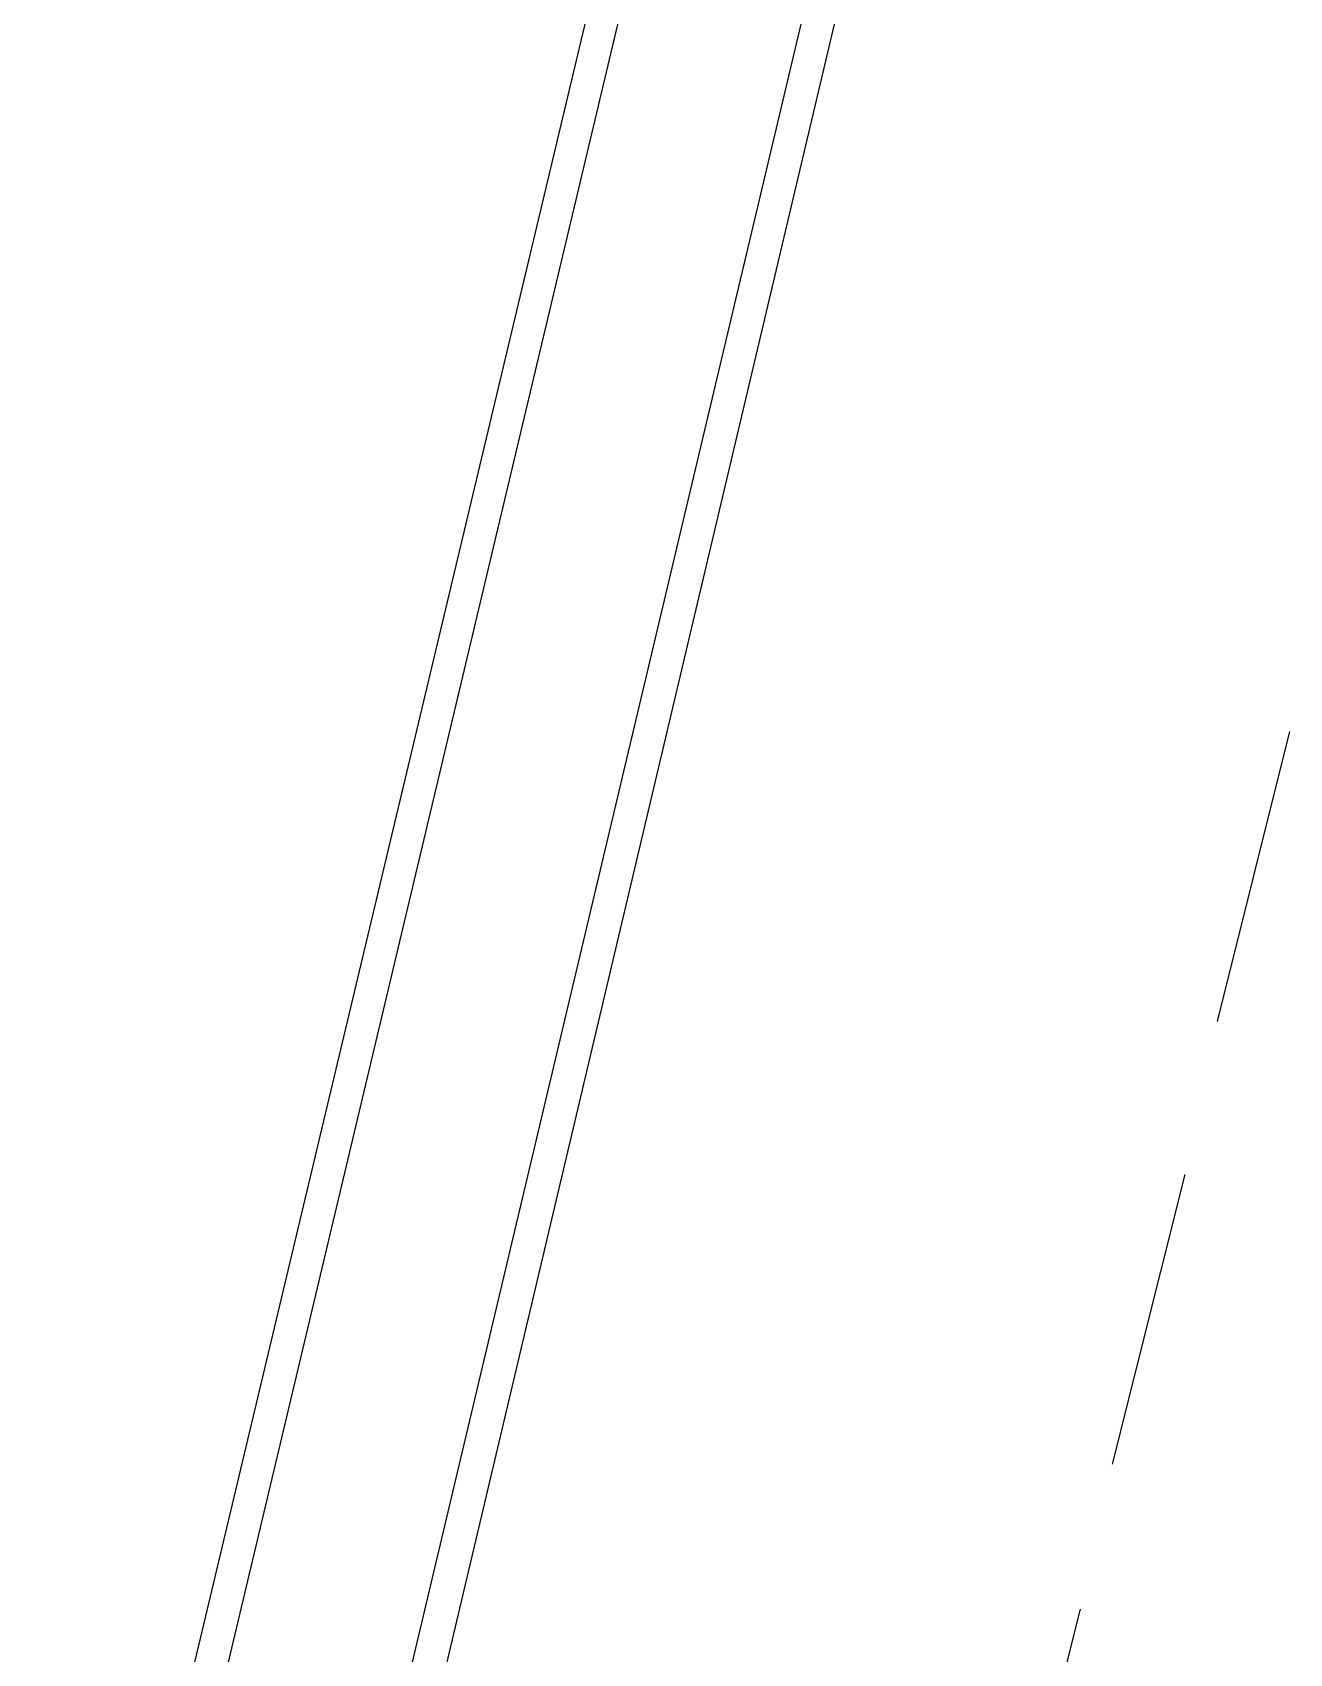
# Model space of a CAD drawing. Header units: feet. Extents: x -84 to 198, y -22 to 181.
# Drawn here: x 84.213 to 86.293, y 149.158 to 151.842 of the extents above; entities that cross this region are included whole.
import ezdxf

# ---------------------------------------------------------------- set-up
doc = ezdxf.new("R2010")
doc.units = ezdxf.units.FT
doc.layers.add('A-LINEA', color=7, linetype='CONTINUOUS')

msp = doc.modelspace()

# ---------------------------------------------------------------- linework, layer by layer
at = {"layer": 'A-LINEA'}
for p, q in [((85.48, 153.3378), (84.2133, 148.0178)), ((85.5333, 153.3378), (84.2667, 148.0044)), ((84.6133, 148.1778), (85.84, 153.3511)), ((85.8933, 153.3511), (84.68, 148.2178)), ((86.2933, 150.6844), (86.1733, 150.2044)), ((86.12, 149.9511), (86, 149.4711)), ((85.9467, 149.2311), (85.88, 148.9644))]:
    msp.add_line(p, q, dxfattribs=at)

doc.saveas('drawing.dxf')
